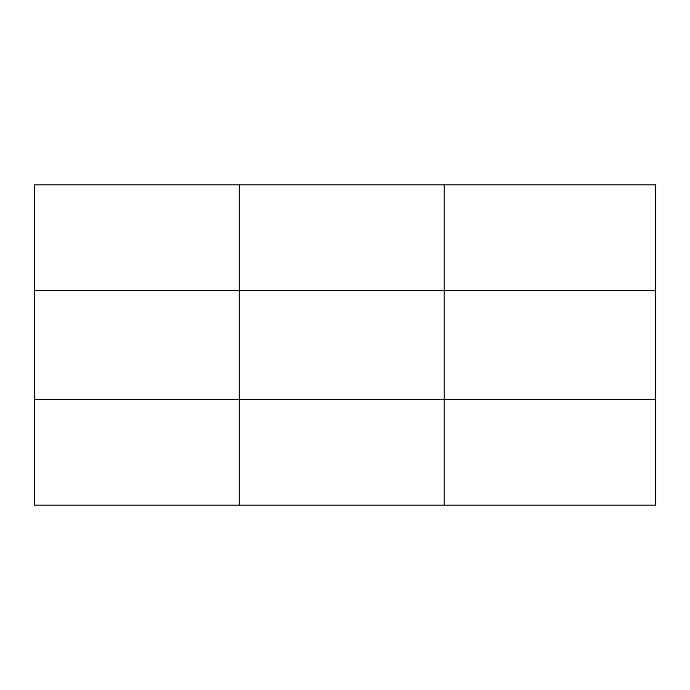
<?xml version="1.0" encoding="UTF-8"?>
<svg xmlns="http://www.w3.org/2000/svg" width="690" height="690" viewBox="0 0 690 690"><rect width="100%" height="100%" fill="white"/><g stroke="black" fill="none" stroke-linecap="round" stroke-linejoin="round"><path stroke-width="1.03" d="M239.43 184.687L239.43 505.313M444.36 184.687L444.36 505.313M34.5 290.499L655.5 290.499M34.5 399.501L655.5 399.501M655.5 184.687L655.5 505.313L34.5 505.313L34.5 184.687L655.5 184.687"/></g></svg>
